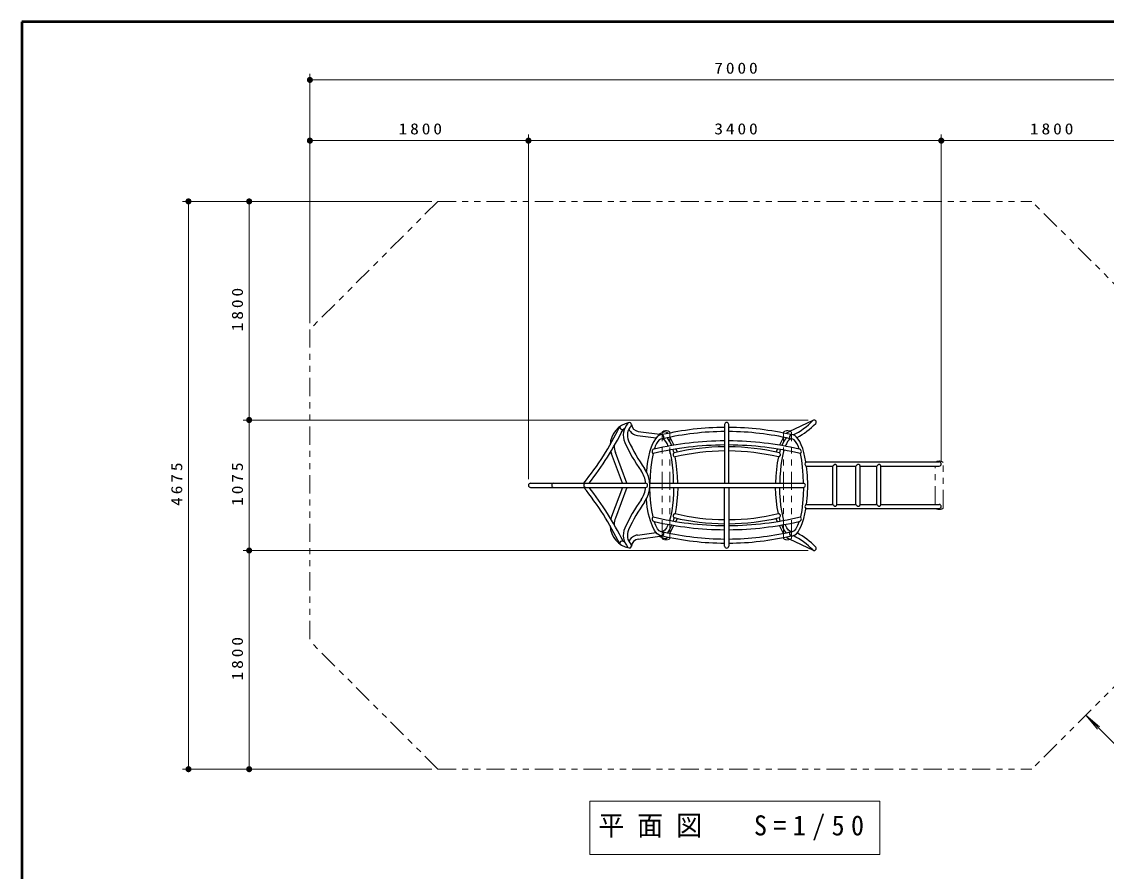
# Model space of a CAD drawing. Units: millimetres on the paper, with parts at other scales. Extents: x -365 to 0, y -19 to 257.
# Drawn here: x -365 to -186.3, y 117.1 to 257 of the extents above; entities that cross this region are included whole.
import ezdxf

# ---------------------------------------------------------------- set-up
doc = ezdxf.new("R2010")
doc.units = ezdxf.units.MM
doc.linetypes.add('USER3', pattern=[8, 3, -1, 1, -1, 1, -1])
doc.layers.add('LY_1', color=7, linetype='Continuous', lineweight=25)
doc.styles.add('ＭＳ ゴシック', font='')
doc.styles.get('ＭＳ ゴシック').set_extended_font_data('MS Gothic')

# ---------------------------------------------------------------- blocks, each defined once
blk = doc.blocks.new('filled_dot')
at = {"color": 0, "linetype": 'Continuous', "lineweight": -2, "const_width": 1.25}
blk.add_lwpolyline([(-0.625, 0, 1), (0.625, 0, 1)], format="xyb", close=True, dxfattribs=at)

msp = doc.modelspace()

# ---------------------------------------------------------------- linework, layer by layer
at = {"layer": 'LY_1', "lineweight": 50}
for p, q in [((0, 257), (-365, 257)), ((-365, 257), (-365, 0))]:
    msp.add_line(p, q, dxfattribs=at)
at = {"layer": 'LY_1', "lineweight": 13}
for p, q in [((-317.529, 207.334), (-317.529, 248.414)), ((-317.529, 247.414), (-177.529, 247.414)), ((-281.529, 181.669), (-281.529, 238.414)), ((-213.529, 184.669), (-213.529, 238.414)), ((-317.529, 237.414), (-281.529, 237.414)), ((-281.529, 237.414), (-213.529, 237.414)), ((-213.529, 237.414), (-177.529, 237.414)), ((-297.449, 227.414), (-338.529, 227.414)), ((-337.529, 133.924), (-337.529, 227.414)), ((-327.529, 191.414), (-327.529, 227.414)), ((-235.46, 191.414), (-328.529, 191.414)), ((-327.529, 169.924), (-327.529, 191.414)), ((-235.46, 169.924), (-328.529, 169.924)), ((-327.529, 133.924), (-327.529, 169.924)), ((-189.736, 142.797), (-187.808, 140.499)), ((-189.736, 142.797), (-187.438, 140.869)), ((-184.081, 137.142), (-189.736, 142.797)), ((-297.449, 133.924), (-338.529, 133.924)), ((-271.429, 128.664), (-271.429, 119.864)), ((-223.629, 128.664), (-271.429, 128.664)), ((-223.629, 119.864), (-223.629, 128.664)), ((-271.429, 119.864), (-223.629, 119.864))]:
    msp.add_line(p, q, dxfattribs=at)
at = {"layer": 'LY_1', "linetype": 'USER3', "lineweight": 13}
for p, q in [((-296.449, 227.414), (-317.529, 206.334)), ((-296.449, 227.414), (-198.609, 227.414)), ((-177.529, 206.334), (-198.609, 227.414)), ((-317.529, 206.334), (-317.529, 155.004)), ((-259.519, 171.909), (-259.519, 189.429)), ((-258.219, 171.909), (-258.219, 189.429)), ((-239.519, 171.909), (-239.519, 189.429)), ((-238.219, 171.909), (-238.219, 189.429)), ((-213.219, 176.909), (-213.219, 184.429)), ((-214.519, 177.509), (-214.519, 183.829)), ((-296.449, 133.924), (-317.529, 155.004)), ((-177.529, 155.004), (-198.609, 133.924)), ((-296.449, 133.924), (-198.609, 133.924))]:
    msp.add_line(p, q, dxfattribs=at)
at = {"layer": 'LY_1'}
for p, q in [((-238.577, 189.496), (-234.606, 191.382)), ((-263.456, 189.54), (-259.457, 189.002)), ((-259.256, 189.401), (-260.018, 189.077)), ((-249.209, 190.669), (-249.209, 181.009)), ((-248.529, 181.009), (-248.529, 190.669)), ((-263.546, 188.866), (-260.513, 188.458)), ((-258.226, 188.575), (-257.562, 187.272)), ((-239.501, 188.597), (-240.176, 187.272)), ((-266.052, 181.009), (-267.845, 185.828)), ((-265.327, 181.009), (-267.207, 186.065)), ((-257.238, 186.636), (-256.978, 186.127)), ((-240.5, 186.636), (-240.76, 186.127)), ((-235.826, 184.509), (-213.869, 184.509)), ((-235.726, 183.829), (-231.408, 183.829)), ((-231.408, 177.509), (-231.408, 183.829)), ((-230.728, 183.829), (-227.594, 183.829)), ((-230.728, 177.509), (-230.728, 183.829)), ((-227.594, 177.509), (-227.594, 183.829)), ((-226.914, 183.829), (-224.152, 183.829)), ((-226.914, 177.509), (-226.914, 183.829)), ((-224.152, 177.509), (-224.152, 183.829)), ((-223.472, 183.829), (-213.869, 183.829)), ((-223.472, 177.509), (-223.472, 183.829)), ((-281.189, 181.009), (-262.223, 181.009)), ((-261.541, 181.009), (-236.244, 181.009)), ((-281.189, 180.329), (-262.223, 180.329)), ((-266.052, 180.329), (-267.845, 175.511)), ((-265.327, 180.329), (-267.207, 175.274)), ((-261.541, 180.329), (-236.211, 180.329)), ((-249.209, 170.669), (-249.209, 180.329)), ((-248.529, 180.329), (-248.529, 170.669)), ((-235.726, 177.509), (-231.408, 177.509)), ((-230.728, 177.509), (-227.594, 177.509)), ((-226.914, 177.509), (-224.152, 177.509)), ((-223.472, 177.509), (-213.869, 177.509)), ((-257.238, 174.702), (-256.978, 175.212)), ((-240.5, 174.702), (-240.76, 175.212)), ((-235.826, 176.829), (-213.869, 176.829)), ((-258.226, 172.763), (-257.562, 174.066)), ((-239.501, 172.742), (-240.176, 174.066)), ((-263.546, 172.472), (-260.513, 172.881)), ((-263.456, 171.798), (-259.457, 172.337)), ((-259.256, 171.937), (-260.018, 172.261)), ((-238.577, 171.843), (-234.606, 169.957))]:
    msp.add_line(p, q, dxfattribs=at)
for points in [[(-259.464, 189.003), (-259.761, 188.987), (-260.056, 188.866), (-260.344, 188.642), (-260.622, 188.317), (-260.887, 187.895), (-261.136, 187.382), (-261.364, 186.784), (-261.57, 186.109), (-261.751, 185.365), (-261.904, 184.561), (-262.019, 183.772), (-262.108, 182.95)], [(-258.507, 187.107), (-258.702, 187.539), (-258.908, 187.881), (-259.123, 188.128), (-259.344, 188.279), (-259.567, 188.329), (-259.791, 188.28), (-260.012, 188.131), (-260.227, 187.885), (-260.433, 187.544), (-260.628, 187.114), (-260.715, 186.883), (-260.799, 186.634)], [(-257.931, 187.21), (-258.274, 187.937), (-258.649, 188.487)], [(-239.089, 188.487), (-239.464, 187.937), (-239.807, 187.21)], [(-236.939, 186.634), (-237.121, 187.143), (-237.317, 187.568), (-237.524, 187.903), (-237.74, 188.143), (-237.961, 188.286), (-238.184, 188.329), (-238.408, 188.272), (-238.628, 188.116), (-238.843, 187.862), (-239.049, 187.515), (-239.141, 187.321), (-239.231, 187.107)], [(-235.826, 184.509), (-235.976, 185.313), (-236.154, 186.058), (-236.357, 186.735), (-236.583, 187.337), (-236.829, 187.855), (-237.092, 188.283), (-237.368, 188.616), (-237.654, 188.849), (-237.946, 188.98), (-238.242, 189.006), (-238.258, 189.005), (-238.274, 189.003)], [(-261.004, 185.887), (-261.216, 184.823), (-261.377, 183.63), (-261.482, 182.346), (-261.527, 181.009)], [(-257.611, 181.009), (-257.641, 182.039), (-257.706, 183.043), (-257.805, 184.004), (-257.936, 184.904), (-258.097, 185.727), (-258.285, 186.457)], [(-257.538, 185.999), (-257.617, 186.285), (-257.7, 186.56)], [(-240.038, 186.56), (-240.121, 186.285), (-240.2, 185.999)], [(-239.453, 186.457), (-239.641, 185.727), (-239.802, 184.904), (-239.934, 184.004), (-240.033, 183.043), (-240.097, 182.039), (-240.127, 181.009)], [(-236.211, 181.009), (-236.257, 182.346), (-236.361, 183.63), (-236.522, 184.823), (-236.734, 185.887)], [(-256.931, 181.009), (-256.971, 182.155), (-257.061, 183.272), (-257.199, 184.34), (-257.381, 185.338)], [(-240.357, 185.338), (-240.54, 184.34), (-240.677, 183.272), (-240.767, 182.155), (-240.807, 181.009)], [(-235.726, 177.509), (-235.579, 179.059), (-235.529, 180.669), (-235.579, 182.28), (-235.726, 183.829)], [(-261.004, 175.451), (-261.216, 176.515), (-261.377, 177.708), (-261.482, 178.993), (-261.527, 180.329)], [(-257.611, 180.329), (-257.641, 179.3), (-257.706, 178.295), (-257.805, 177.335), (-257.936, 176.435), (-258.097, 175.612), (-258.285, 174.882)], [(-256.931, 180.329), (-256.971, 179.184), (-257.061, 178.066), (-257.199, 176.999), (-257.381, 176.001)], [(-240.357, 176.001), (-240.54, 176.999), (-240.677, 178.066), (-240.767, 179.184), (-240.807, 180.329)], [(-239.453, 174.882), (-239.641, 175.612), (-239.802, 176.435), (-239.934, 177.335), (-240.033, 178.295), (-240.097, 179.3), (-240.127, 180.329)], [(-236.211, 180.329), (-236.257, 178.993), (-236.361, 177.708), (-236.522, 176.515), (-236.734, 175.451)], [(-259.464, 172.336), (-259.903, 172.396), (-260.333, 172.686), (-260.742, 173.198), (-261.118, 173.916), (-261.451, 174.821), (-261.732, 175.889), (-261.953, 177.089), (-262.108, 178.389)], [(-257.538, 175.339), (-257.617, 175.053), (-257.7, 174.779)], [(-240.038, 174.779), (-240.121, 175.053), (-240.2, 175.339)], [(-238.274, 172.336), (-237.978, 172.351), (-237.685, 172.471), (-237.398, 172.693), (-237.121, 173.015), (-236.857, 173.433), (-236.609, 173.941), (-236.381, 174.534), (-236.175, 175.204), (-235.994, 175.942), (-235.84, 176.74), (-235.833, 176.784), (-235.826, 176.829)], [(-258.507, 174.231), (-258.776, 173.663), (-259.065, 173.267), (-259.366, 173.05), (-259.673, 173.02), (-259.976, 173.176), (-260.27, 173.516), (-260.546, 174.029), (-260.799, 174.705)], [(-257.931, 174.129), (-258.274, 173.401), (-258.649, 172.852)], [(-239.089, 172.852), (-239.464, 173.401), (-239.807, 174.129)], [(-236.939, 174.705), (-237.192, 174.029), (-237.468, 173.516), (-237.762, 173.176), (-238.066, 173.02), (-238.372, 173.05), (-238.673, 173.267), (-238.962, 173.663), (-239.231, 174.231)]]:
    msp.add_lwpolyline(points, dxfattribs=at)
for centre, radius, start, end in [((-242.639, 198.779), 10.896, 295.76856, 316.70867), ((-234.46, 191.074), 0.34, 316.70867, 136.70867), ((-310.922, 212.086), 49.479, 321.09189, 333.91296), ((-310.922, 212.086), 50.159, 321.7161, 333.70903), ((-264.203, 187.182), 3.886, 101.05136, 177.93066), ((-266.093, 190.244), 0.4, 167.83858, 290.55275), ((-264.203, 187.182), 3.206, 117.77773, 123.07208), ((-263.027, 188.914), 2.889, 136.70779, 204.41218), ((-263.027, 188.914), 2.209, 136.70779, 204.41218), ((-263.287, 190.789), 1.94, 207.52817, 262.32837), ((-264.882, 190.662), 0.34, 316.70779, 101.05136), ((-263.287, 190.789), 1.26, 184.54298, 262.32837), ((-248.869, 142.748), 47.453, 90.41053, 102.90191), ((-248.869, 142.748), 46.773, 90.4165, 102.90191), ((-259.028, 188.865), 0.583, 35.37208, 113.01475), ((-248.869, 190.669), 0.34, 0, 180), ((-248.869, 142.748), 47.453, 77.09809, 89.58947), ((-248.869, 142.748), 46.773, 77.09809, 89.5835), ((-237.719, 187.689), 2, 115.40517, 131.99921), ((-242.639, 198.779), 11.576, 297.58989, 316.70867), ((-240.05, 199.343), 28.122, 204.41218, 215.41934), ((-240.05, 199.343), 27.442, 204.41218, 215.41934), ((-248.869, 134.696), 53.29, 90.36556, 102.93639), ((-259.672, 188.606), 0.447, 323.43806, 62.36576), ((-248.869, 134.696), 53.29, 77.06361, 89.63444), ((-238.066, 188.606), 0.447, 117.63424, 216.56194), ((-264.203, 187.182), 3.886, 194.70152, 200.40434), ((-264.203, 187.182), 3.206, 180.80952, 200.40434), ((-260.751, 186.219), 0.417, 96.59194, 232.68275), ((-248.869, 134.696), 52.61, 90.37029, 103.33588), ((-257.359, 185.692), 0.355, 120.30594, 266.4148), ((-248.869, 149.301), 37.709, 90.51661, 103.29154), ((-248.869, 149.301), 37.029, 90.5261, 103.29027), ((-248.869, 134.696), 52.61, 76.66412, 89.62971), ((-248.869, 149.301), 37.709, 76.70846, 89.48339), ((-248.869, 149.301), 37.029, 76.70973, 89.4739), ((-240.379, 185.692), 0.355, 273.5852, 59.69406), ((-236.987, 186.219), 0.417, 307.31725, 83.40806), ((-235.619, 184.192), 0.379, 123.14155, 253.53141), ((-231.005, 183.82), 0.278, 0, 142.8599), ((-227.191, 183.82), 0.278, 0, 142.8599), ((-223.75, 183.82), 0.278, 0, 142.8599), ((-213.869, 184.169), 0.34, 270, 90), ((-266.308, 180.669), 4.099, 4.75804, 35.41934), ((-266.308, 180.669), 4.779, 324.58066, 35.41934), ((-231.545, 184.229), 0.4, 270, 322.85991), ((-227.731, 184.229), 0.4, 270, 322.85991), ((-224.29, 184.229), 0.4, 270, 322.85991), ((-281.189, 180.669), 0.34, 90, 270), ((-277.356, 180.669), 0.34, 90, 270), ((-272.08, 180.669), 0.34, 90, 270), ((-262.246, 180.669), 0.341, 273.9001, 86.0999), ((-236.244, 180.668), 0.341, 275.51665, 84.48032), ((-310.922, 149.253), 49.479, 26.08704, 38.90811), ((-310.922, 149.253), 50.159, 26.29097, 38.2839), ((-266.308, 180.669), 4.099, 324.58066, 355.24196), ((-240.05, 161.996), 28.122, 144.58066, 155.58782), ((-240.05, 161.996), 27.442, 144.58066, 155.58782), ((-235.619, 177.146), 0.379, 106.46859, 236.85845), ((-231.545, 177.109), 0.4, 37.1401, 90), ((-231.005, 177.518), 0.278, 217.1401, 0), ((-227.731, 177.109), 0.4, 37.1401, 90), ((-227.191, 177.518), 0.278, 217.1401, 0), ((-224.29, 177.109), 0.4, 37.1401, 90), ((-223.75, 177.518), 0.278, 217.1401, 0), ((-213.869, 177.169), 0.34, 270, 90), ((-264.203, 174.156), 3.886, 159.59566, 165.29848), ((-264.203, 174.156), 3.206, 159.59566, 179.19048), ((-260.751, 175.119), 0.417, 127.31725, 263.40806), ((-248.869, 226.642), 52.61, 256.66412, 269.62971), ((-257.359, 175.646), 0.355, 93.5852, 239.69406), ((-248.869, 212.038), 37.709, 256.70846, 269.48339), ((-248.869, 212.038), 37.029, 256.70973, 269.4739), ((-248.869, 212.038), 37.029, 270.5261, 283.29027), ((-248.869, 226.642), 52.61, 270.37029, 283.33588), ((-248.869, 212.038), 37.709, 270.51661, 283.29154), ((-240.379, 175.646), 0.355, 300.30594, 86.4148), ((-236.987, 175.119), 0.417, 276.59194, 52.68275), ((-264.203, 174.156), 3.886, 182.06934, 258.94864), ((-263.027, 172.424), 2.889, 155.58782, 223.29221), ((-263.027, 172.424), 2.209, 155.58782, 223.29221), ((-248.869, 226.642), 53.29, 257.06362, 269.63444), ((-248.869, 226.642), 53.29, 270.36556, 282.93638), ((-263.287, 170.549), 1.94, 97.67163, 152.47183), ((-263.287, 170.549), 1.26, 97.67163, 175.45702), ((-259.672, 172.732), 0.447, 297.63424, 36.56194), ((-248.869, 218.59), 47.453, 257.09809, 269.58947), ((-248.869, 218.59), 46.773, 257.09809, 269.5835), ((-259.028, 172.474), 0.583, 246.98525, 324.62792), ((-248.869, 218.59), 46.773, 270.4165, 282.90191), ((-248.869, 218.59), 47.453, 270.41053, 282.90191), ((-237.719, 173.65), 2, 228.00079, 244.59483), ((-238.066, 172.732), 0.447, 143.43806, 242.36576), ((-242.639, 162.559), 10.896, 43.29133, 64.23144), ((-242.639, 162.559), 11.576, 43.29133, 62.41011), ((-266.093, 171.095), 0.4, 69.44725, 192.16142), ((-264.203, 174.156), 3.206, 236.92792, 242.22227), ((-264.882, 170.676), 0.34, 258.94864, 43.29221), ((-248.869, 170.669), 0.34, 180, 0), ((-234.46, 170.264), 0.34, 223.29133, 43.29133)]:
    msp.add_arc(centre, radius, start, end, dxfattribs=at)
at = {"layer": 'LY_1', "linetype": 'USER3', "lineweight": 13}
for centre, start, end in [((-258.869, 188.669), 49.4584, 130.5416), ((-238.869, 188.669), 49.4584, 130.5416), ((-213.869, 183.669), 49.4584, 122.85988), ((-213.869, 177.669), 237.14012, 310.5416), ((-258.869, 172.669), 229.4584, 310.5416), ((-238.869, 172.669), 229.4584, 310.5416)]:
    msp.add_arc(centre, 1, start, end, dxfattribs=at)

# ---------------------------------------------------------------- block references
at = {"layer": 'LY_1', "lineweight": 13, "xscale": 0.4, "yscale": 0.4}
for p in [(-317.529, 247.414), (-317.529, 237.414), (-281.529, 237.414), (-213.529, 237.414)]:
    msp.add_blockref('filled_dot', p, dxfattribs=at)
for p, rotation in [((-281.529, 237.414), 180), ((-213.529, 237.414), 180), ((-337.529, 227.414), 270), ((-327.529, 227.414), 270), ((-327.529, 191.414), 270), ((-327.529, 191.414), 90), ((-327.529, 169.924), 270), ((-327.529, 169.924), 90), ((-337.529, 133.924), 90), ((-327.529, 133.924), 90)]:
    msp.add_blockref('filled_dot', p, dxfattribs=dict(at, rotation=rotation))

# ---------------------------------------------------------------- texts
at = {"layer": 'LY_1', "style": 'ＭＳ ゴシック'}
for s, insert, char_height, attachment_point in [('\\T1.33;\\W1.15;7000', (-247.106, 248.414), 1.833, 8), ('\\T1.33;\\W1.15;1800', (-299.108, 238.414), 1.833, 8), ('\\T1.33;\\W1.15;3400', (-247.101, 238.414), 1.833, 8), ('\\T1.33;\\W1.15;1800', (-195.108, 238.414), 1.833, 8), ('\\T1.5;\\W0.95;平面図\u3000S=1/50', (-270.029, 124.264), 3.299, 4)]:
    msp.add_mtext(s, dxfattribs=dict(at, insert=insert, char_height=char_height, attachment_point=attachment_point))
at = {"layer": 'LY_1', "char_height": 1.833, "attachment_point": 8, "rotation": 90, "style": 'ＭＳ ゴシック'}
for s, insert in [('\\T1.33;\\W1.15;1800', (-328.529, 209.835)), ('\\T1.33;\\W1.15;4675', (-338.529, 181.086)), ('\\T1.33;\\W1.15;1075', (-328.529, 181.093)), ('\\T1.33;\\W1.15;1800', (-328.529, 152.345))]:
    msp.add_mtext(s, dxfattribs=dict(at, insert=insert))

doc.saveas('drawing.dxf')
